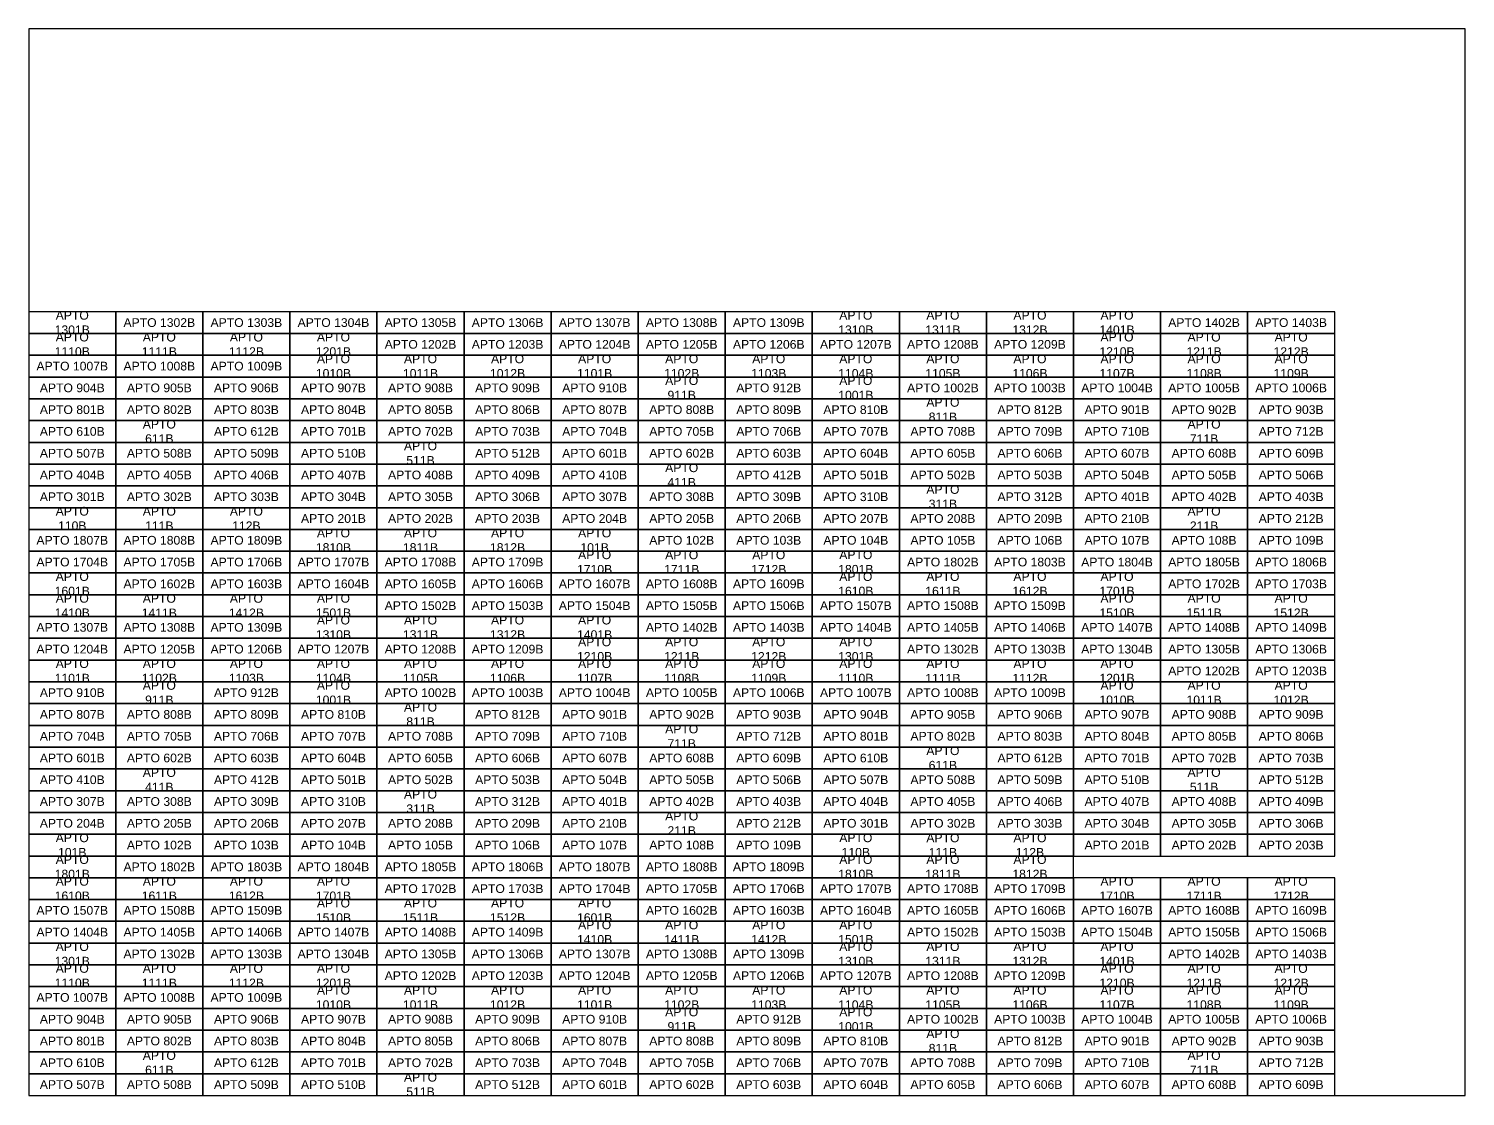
# Model space of a CAD drawing. Header units: metres. Extents: x 0 to 2670, y 0 to 490.
# Drawn here: x 1340 to 2000, y 0 to 490 of the extents above; entities that cross this region are included whole.
import ezdxf

# ---------------------------------------------------------------- set-up
doc = ezdxf.new("R2010")
doc.units = ezdxf.units.M
doc.layers.get('0').update_dxf_attribs({"linetype": 'CONTINUOUS'})
doc.styles.add('Arial', font='Arial')

msp = doc.modelspace()

# ---------------------------------------------------------------- linework, layer by layer
at = {"color": 1}
msp.add_lwpolyline([(1340, 0), (2000, 0), (2000, 490), (1340, 490)], close=True, dxfattribs=at)
at = {"color": 5}
for points in [[(1340, 350), (1380, 350), (1380, 360), (1340, 360)], [(1380, 350), (1420, 350), (1420, 360), (1380, 360)], [(1420, 350), (1460, 350), (1460, 360), (1420, 360)], [(1460, 350), (1500, 350), (1500, 360), (1460, 360)], [(1500, 350), (1540, 350), (1540, 360), (1500, 360)], [(1540, 350), (1580, 350), (1580, 360), (1540, 360)], [(1580, 350), (1620, 350), (1620, 360), (1580, 360)], [(1620, 350), (1660, 350), (1660, 360), (1620, 360)], [(1660, 350), (1700, 350), (1700, 360), (1660, 360)], [(1700, 350), (1740, 350), (1740, 360), (1700, 360)], [(1740, 350), (1780, 350), (1780, 360), (1740, 360)], [(1780, 350), (1820, 350), (1820, 360), (1780, 360)], [(1820, 350), (1860, 350), (1860, 360), (1820, 360)], [(1860, 350), (1900, 350), (1900, 360), (1860, 360)], [(1900, 350), (1940, 350), (1940, 360), (1900, 360)], [(1340, 340), (1380, 340), (1380, 350), (1340, 350)], [(1380, 340), (1420, 340), (1420, 350), (1380, 350)], [(1420, 340), (1460, 340), (1460, 350), (1420, 350)], [(1460, 340), (1500, 340), (1500, 350), (1460, 350)], [(1500, 340), (1540, 340), (1540, 350), (1500, 350)], [(1540, 340), (1580, 340), (1580, 350), (1540, 350)], [(1580, 340), (1620, 340), (1620, 350), (1580, 350)], [(1620, 340), (1660, 340), (1660, 350), (1620, 350)], [(1660, 340), (1700, 340), (1700, 350), (1660, 350)], [(1700, 340), (1740, 340), (1740, 350), (1700, 350)], [(1740, 340), (1780, 340), (1780, 350), (1740, 350)], [(1780, 340), (1820, 340), (1820, 350), (1780, 350)], [(1820, 340), (1860, 340), (1860, 350), (1820, 350)], [(1860, 340), (1900, 340), (1900, 350), (1860, 350)], [(1900, 340), (1940, 340), (1940, 350), (1900, 350)], [(1340, 330), (1380, 330), (1380, 340), (1340, 340)], [(1380, 330), (1420, 330), (1420, 340), (1380, 340)], [(1420, 330), (1460, 330), (1460, 340), (1420, 340)], [(1460, 330), (1500, 330), (1500, 340), (1460, 340)], [(1500, 330), (1540, 330), (1540, 340), (1500, 340)], [(1540, 330), (1580, 330), (1580, 340), (1540, 340)], [(1580, 330), (1620, 330), (1620, 340), (1580, 340)], [(1620, 330), (1660, 330), (1660, 340), (1620, 340)], [(1660, 330), (1700, 330), (1700, 340), (1660, 340)], [(1700, 330), (1740, 330), (1740, 340), (1700, 340)], [(1740, 330), (1780, 330), (1780, 340), (1740, 340)], [(1780, 330), (1820, 330), (1820, 340), (1780, 340)], [(1820, 330), (1860, 330), (1860, 340), (1820, 340)], [(1860, 330), (1900, 330), (1900, 340), (1860, 340)], [(1900, 330), (1940, 330), (1940, 340), (1900, 340)], [(1340, 320), (1380, 320), (1380, 330), (1340, 330)], [(1380, 320), (1420, 320), (1420, 330), (1380, 330)], [(1420, 320), (1460, 320), (1460, 330), (1420, 330)], [(1460, 320), (1500, 320), (1500, 330), (1460, 330)], [(1500, 320), (1540, 320), (1540, 330), (1500, 330)], [(1540, 320), (1580, 320), (1580, 330), (1540, 330)], [(1580, 320), (1620, 320), (1620, 330), (1580, 330)], [(1620, 320), (1660, 320), (1660, 330), (1620, 330)], [(1660, 320), (1700, 320), (1700, 330), (1660, 330)], [(1700, 320), (1740, 320), (1740, 330), (1700, 330)], [(1740, 320), (1780, 320), (1780, 330), (1740, 330)], [(1780, 320), (1820, 320), (1820, 330), (1780, 330)], [(1820, 320), (1860, 320), (1860, 330), (1820, 330)], [(1860, 320), (1900, 320), (1900, 330), (1860, 330)], [(1900, 320), (1940, 320), (1940, 330), (1900, 330)], [(1340, 310), (1380, 310), (1380, 320), (1340, 320)], [(1380, 310), (1420, 310), (1420, 320), (1380, 320)], [(1420, 310), (1460, 310), (1460, 320), (1420, 320)], [(1460, 310), (1500, 310), (1500, 320), (1460, 320)], [(1500, 310), (1540, 310), (1540, 320), (1500, 320)], [(1540, 310), (1580, 310), (1580, 320), (1540, 320)], [(1580, 310), (1620, 310), (1620, 320), (1580, 320)], [(1620, 310), (1660, 310), (1660, 320), (1620, 320)], [(1660, 310), (1700, 310), (1700, 320), (1660, 320)], [(1700, 310), (1740, 310), (1740, 320), (1700, 320)], [(1740, 310), (1780, 310), (1780, 320), (1740, 320)], [(1780, 310), (1820, 310), (1820, 320), (1780, 320)], [(1820, 310), (1860, 310), (1860, 320), (1820, 320)], [(1860, 310), (1900, 310), (1900, 320), (1860, 320)], [(1900, 310), (1940, 310), (1940, 320), (1900, 320)], [(1340, 300), (1380, 300), (1380, 310), (1340, 310)], [(1380, 300), (1420, 300), (1420, 310), (1380, 310)], [(1420, 300), (1460, 300), (1460, 310), (1420, 310)], [(1460, 300), (1500, 300), (1500, 310), (1460, 310)], [(1500, 300), (1540, 300), (1540, 310), (1500, 310)], [(1540, 300), (1580, 300), (1580, 310), (1540, 310)], [(1580, 300), (1620, 300), (1620, 310), (1580, 310)], [(1620, 300), (1660, 300), (1660, 310), (1620, 310)], [(1660, 300), (1700, 300), (1700, 310), (1660, 310)], [(1700, 300), (1740, 300), (1740, 310), (1700, 310)], [(1740, 300), (1780, 300), (1780, 310), (1740, 310)], [(1780, 300), (1820, 300), (1820, 310), (1780, 310)], [(1820, 300), (1860, 300), (1860, 310), (1820, 310)], [(1860, 300), (1900, 300), (1900, 310), (1860, 310)], [(1900, 300), (1940, 300), (1940, 310), (1900, 310)], [(1340, 290), (1380, 290), (1380, 300), (1340, 300)], [(1380, 290), (1420, 290), (1420, 300), (1380, 300)], [(1420, 290), (1460, 290), (1460, 300), (1420, 300)], [(1460, 290), (1500, 290), (1500, 300), (1460, 300)], [(1500, 290), (1540, 290), (1540, 300), (1500, 300)], [(1540, 290), (1580, 290), (1580, 300), (1540, 300)], [(1580, 290), (1620, 290), (1620, 300), (1580, 300)], [(1620, 290), (1660, 290), (1660, 300), (1620, 300)], [(1660, 290), (1700, 290), (1700, 300), (1660, 300)], [(1700, 290), (1740, 290), (1740, 300), (1700, 300)], [(1740, 290), (1780, 290), (1780, 300), (1740, 300)], [(1780, 290), (1820, 290), (1820, 300), (1780, 300)], [(1820, 290), (1860, 290), (1860, 300), (1820, 300)], [(1860, 290), (1900, 290), (1900, 300), (1860, 300)], [(1900, 290), (1940, 290), (1940, 300), (1900, 300)], [(1340, 280), (1380, 280), (1380, 290), (1340, 290)], [(1380, 280), (1420, 280), (1420, 290), (1380, 290)], [(1420, 280), (1460, 280), (1460, 290), (1420, 290)], [(1460, 280), (1500, 280), (1500, 290), (1460, 290)], [(1500, 280), (1540, 280), (1540, 290), (1500, 290)], [(1540, 280), (1580, 280), (1580, 290), (1540, 290)], [(1580, 280), (1620, 280), (1620, 290), (1580, 290)], [(1620, 280), (1660, 280), (1660, 290), (1620, 290)], [(1660, 280), (1700, 280), (1700, 290), (1660, 290)], [(1700, 280), (1740, 280), (1740, 290), (1700, 290)], [(1740, 280), (1780, 280), (1780, 290), (1740, 290)], [(1780, 280), (1820, 280), (1820, 290), (1780, 290)], [(1820, 280), (1860, 280), (1860, 290), (1820, 290)], [(1860, 280), (1900, 280), (1900, 290), (1860, 290)], [(1900, 280), (1940, 280), (1940, 290), (1900, 290)], [(1340, 270), (1380, 270), (1380, 280), (1340, 280)], [(1380, 270), (1420, 270), (1420, 280), (1380, 280)], [(1420, 270), (1460, 270), (1460, 280), (1420, 280)], [(1460, 270), (1500, 270), (1500, 280), (1460, 280)], [(1500, 270), (1540, 270), (1540, 280), (1500, 280)], [(1540, 270), (1580, 270), (1580, 280), (1540, 280)], [(1580, 270), (1620, 270), (1620, 280), (1580, 280)], [(1620, 270), (1660, 270), (1660, 280), (1620, 280)], [(1660, 270), (1700, 270), (1700, 280), (1660, 280)], [(1700, 270), (1740, 270), (1740, 280), (1700, 280)], [(1740, 270), (1780, 270), (1780, 280), (1740, 280)], [(1780, 270), (1820, 270), (1820, 280), (1780, 280)], [(1820, 270), (1860, 270), (1860, 280), (1820, 280)], [(1860, 270), (1900, 270), (1900, 280), (1860, 280)], [(1900, 270), (1940, 270), (1940, 280), (1900, 280)], [(1340, 260), (1380, 260), (1380, 270), (1340, 270)], [(1380, 260), (1420, 260), (1420, 270), (1380, 270)], [(1420, 260), (1460, 260), (1460, 270), (1420, 270)], [(1460, 260), (1500, 260), (1500, 270), (1460, 270)], [(1500, 260), (1540, 260), (1540, 270), (1500, 270)], [(1540, 260), (1580, 260), (1580, 270), (1540, 270)], [(1580, 260), (1620, 260), (1620, 270), (1580, 270)], [(1620, 260), (1660, 260), (1660, 270), (1620, 270)], [(1660, 260), (1700, 260), (1700, 270), (1660, 270)], [(1700, 260), (1740, 260), (1740, 270), (1700, 270)], [(1740, 260), (1780, 260), (1780, 270), (1740, 270)], [(1780, 260), (1820, 260), (1820, 270), (1780, 270)], [(1820, 260), (1860, 260), (1860, 270), (1820, 270)], [(1860, 260), (1900, 260), (1900, 270), (1860, 270)], [(1900, 260), (1940, 260), (1940, 270), (1900, 270)], [(1340, 250), (1380, 250), (1380, 260), (1340, 260)], [(1380, 250), (1420, 250), (1420, 260), (1380, 260)], [(1420, 250), (1460, 250), (1460, 260), (1420, 260)], [(1460, 250), (1500, 250), (1500, 260), (1460, 260)], [(1500, 250), (1540, 250), (1540, 260), (1500, 260)], [(1540, 250), (1580, 250), (1580, 260), (1540, 260)], [(1580, 250), (1620, 250), (1620, 260), (1580, 260)], [(1620, 250), (1660, 250), (1660, 260), (1620, 260)], [(1660, 250), (1700, 250), (1700, 260), (1660, 260)], [(1700, 250), (1740, 250), (1740, 260), (1700, 260)], [(1740, 250), (1780, 250), (1780, 260), (1740, 260)], [(1780, 250), (1820, 250), (1820, 260), (1780, 260)], [(1820, 250), (1860, 250), (1860, 260), (1820, 260)], [(1860, 250), (1900, 250), (1900, 260), (1860, 260)], [(1900, 250), (1940, 250), (1940, 260), (1900, 260)], [(1340, 240), (1380, 240), (1380, 250), (1340, 250)], [(1380, 240), (1420, 240), (1420, 250), (1380, 250)], [(1420, 240), (1460, 240), (1460, 250), (1420, 250)], [(1460, 240), (1500, 240), (1500, 250), (1460, 250)], [(1500, 240), (1540, 240), (1540, 250), (1500, 250)], [(1540, 240), (1580, 240), (1580, 250), (1540, 250)], [(1580, 240), (1620, 240), (1620, 250), (1580, 250)], [(1620, 240), (1660, 240), (1660, 250), (1620, 250)], [(1660, 240), (1700, 240), (1700, 250), (1660, 250)], [(1700, 240), (1740, 240), (1740, 250), (1700, 250)], [(1740, 240), (1780, 240), (1780, 250), (1740, 250)], [(1780, 240), (1820, 240), (1820, 250), (1780, 250)], [(1820, 240), (1860, 240), (1860, 250), (1820, 250)], [(1860, 240), (1900, 240), (1900, 250), (1860, 250)], [(1900, 240), (1940, 240), (1940, 250), (1900, 250)], [(1340, 230), (1380, 230), (1380, 240), (1340, 240)], [(1380, 230), (1420, 230), (1420, 240), (1380, 240)], [(1420, 230), (1460, 230), (1460, 240), (1420, 240)], [(1460, 230), (1500, 230), (1500, 240), (1460, 240)], [(1500, 230), (1540, 230), (1540, 240), (1500, 240)], [(1540, 230), (1580, 230), (1580, 240), (1540, 240)], [(1580, 230), (1620, 230), (1620, 240), (1580, 240)], [(1620, 230), (1660, 230), (1660, 240), (1620, 240)], [(1660, 230), (1700, 230), (1700, 240), (1660, 240)], [(1700, 230), (1740, 230), (1740, 240), (1700, 240)], [(1740, 230), (1780, 230), (1780, 240), (1740, 240)], [(1780, 230), (1820, 230), (1820, 240), (1780, 240)], [(1820, 230), (1860, 230), (1860, 240), (1820, 240)], [(1860, 230), (1900, 230), (1900, 240), (1860, 240)], [(1900, 230), (1940, 230), (1940, 240), (1900, 240)], [(1340, 220), (1380, 220), (1380, 230), (1340, 230)], [(1380, 220), (1420, 220), (1420, 230), (1380, 230)], [(1420, 220), (1460, 220), (1460, 230), (1420, 230)], [(1460, 220), (1500, 220), (1500, 230), (1460, 230)], [(1500, 220), (1540, 220), (1540, 230), (1500, 230)], [(1540, 220), (1580, 220), (1580, 230), (1540, 230)], [(1580, 220), (1620, 220), (1620, 230), (1580, 230)], [(1620, 220), (1660, 220), (1660, 230), (1620, 230)], [(1660, 220), (1700, 220), (1700, 230), (1660, 230)], [(1700, 220), (1740, 220), (1740, 230), (1700, 230)], [(1740, 220), (1780, 220), (1780, 230), (1740, 230)], [(1780, 220), (1820, 220), (1820, 230), (1780, 230)], [(1820, 220), (1860, 220), (1860, 230), (1820, 230)], [(1860, 220), (1900, 220), (1900, 230), (1860, 230)], [(1900, 220), (1940, 220), (1940, 230), (1900, 230)], [(1340, 210), (1380, 210), (1380, 220), (1340, 220)], [(1380, 210), (1420, 210), (1420, 220), (1380, 220)], [(1420, 210), (1460, 210), (1460, 220), (1420, 220)], [(1460, 210), (1500, 210), (1500, 220), (1460, 220)], [(1500, 210), (1540, 210), (1540, 220), (1500, 220)], [(1540, 210), (1580, 210), (1580, 220), (1540, 220)], [(1580, 210), (1620, 210), (1620, 220), (1580, 220)], [(1620, 210), (1660, 210), (1660, 220), (1620, 220)], [(1660, 210), (1700, 210), (1700, 220), (1660, 220)], [(1700, 210), (1740, 210), (1740, 220), (1700, 220)], [(1740, 210), (1780, 210), (1780, 220), (1740, 220)], [(1780, 210), (1820, 210), (1820, 220), (1780, 220)], [(1820, 210), (1860, 210), (1860, 220), (1820, 220)], [(1860, 210), (1900, 210), (1900, 220), (1860, 220)], [(1900, 210), (1940, 210), (1940, 220), (1900, 220)], [(1340, 200), (1380, 200), (1380, 210), (1340, 210)], [(1380, 200), (1420, 200), (1420, 210), (1380, 210)], [(1420, 200), (1460, 200), (1460, 210), (1420, 210)], [(1460, 200), (1500, 200), (1500, 210), (1460, 210)], [(1500, 200), (1540, 200), (1540, 210), (1500, 210)], [(1540, 200), (1580, 200), (1580, 210), (1540, 210)], [(1580, 200), (1620, 200), (1620, 210), (1580, 210)], [(1620, 200), (1660, 200), (1660, 210), (1620, 210)], [(1660, 200), (1700, 200), (1700, 210), (1660, 210)], [(1700, 200), (1740, 200), (1740, 210), (1700, 210)], [(1740, 200), (1780, 200), (1780, 210), (1740, 210)], [(1780, 200), (1820, 200), (1820, 210), (1780, 210)], [(1820, 200), (1860, 200), (1860, 210), (1820, 210)], [(1860, 200), (1900, 200), (1900, 210), (1860, 210)], [(1900, 200), (1940, 200), (1940, 210), (1900, 210)], [(1340, 190), (1380, 190), (1380, 200), (1340, 200)], [(1380, 190), (1420, 190), (1420, 200), (1380, 200)], [(1420, 190), (1460, 190), (1460, 200), (1420, 200)], [(1460, 190), (1500, 190), (1500, 200), (1460, 200)], [(1500, 190), (1540, 190), (1540, 200), (1500, 200)], [(1540, 190), (1580, 190), (1580, 200), (1540, 200)], [(1580, 190), (1620, 190), (1620, 200), (1580, 200)], [(1620, 190), (1660, 190), (1660, 200), (1620, 200)], [(1660, 190), (1700, 190), (1700, 200), (1660, 200)], [(1700, 190), (1740, 190), (1740, 200), (1700, 200)], [(1740, 190), (1780, 190), (1780, 200), (1740, 200)], [(1780, 190), (1820, 190), (1820, 200), (1780, 200)], [(1820, 190), (1860, 190), (1860, 200), (1820, 200)], [(1860, 190), (1900, 190), (1900, 200), (1860, 200)], [(1900, 190), (1940, 190), (1940, 200), (1900, 200)], [(1340, 180), (1380, 180), (1380, 190), (1340, 190)], [(1380, 180), (1420, 180), (1420, 190), (1380, 190)], [(1420, 180), (1460, 180), (1460, 190), (1420, 190)], [(1460, 180), (1500, 180), (1500, 190), (1460, 190)], [(1500, 180), (1540, 180), (1540, 190), (1500, 190)], [(1540, 180), (1580, 180), (1580, 190), (1540, 190)], [(1580, 180), (1620, 180), (1620, 190), (1580, 190)], [(1620, 180), (1660, 180), (1660, 190), (1620, 190)], [(1660, 180), (1700, 180), (1700, 190), (1660, 190)], [(1700, 180), (1740, 180), (1740, 190), (1700, 190)], [(1740, 180), (1780, 180), (1780, 190), (1740, 190)], [(1780, 180), (1820, 180), (1820, 190), (1780, 190)], [(1820, 180), (1860, 180), (1860, 190), (1820, 190)], [(1860, 180), (1900, 180), (1900, 190), (1860, 190)], [(1900, 180), (1940, 180), (1940, 190), (1900, 190)], [(1340, 170), (1380, 170), (1380, 180), (1340, 180)], [(1380, 170), (1420, 170), (1420, 180), (1380, 180)], [(1420, 170), (1460, 170), (1460, 180), (1420, 180)], [(1460, 170), (1500, 170), (1500, 180), (1460, 180)], [(1500, 170), (1540, 170), (1540, 180), (1500, 180)], [(1540, 170), (1580, 170), (1580, 180), (1540, 180)], [(1580, 170), (1620, 170), (1620, 180), (1580, 180)], [(1620, 170), (1660, 170), (1660, 180), (1620, 180)], [(1660, 170), (1700, 170), (1700, 180), (1660, 180)], [(1700, 170), (1740, 170), (1740, 180), (1700, 180)], [(1740, 170), (1780, 170), (1780, 180), (1740, 180)], [(1780, 170), (1820, 170), (1820, 180), (1780, 180)], [(1820, 170), (1860, 170), (1860, 180), (1820, 180)], [(1860, 170), (1900, 170), (1900, 180), (1860, 180)], [(1900, 170), (1940, 170), (1940, 180), (1900, 180)], [(1340, 160), (1380, 160), (1380, 170), (1340, 170)], [(1380, 160), (1420, 160), (1420, 170), (1380, 170)], [(1420, 160), (1460, 160), (1460, 170), (1420, 170)], [(1460, 160), (1500, 160), (1500, 170), (1460, 170)], [(1500, 160), (1540, 160), (1540, 170), (1500, 170)], [(1540, 160), (1580, 160), (1580, 170), (1540, 170)], [(1580, 160), (1620, 160), (1620, 170), (1580, 170)], [(1620, 160), (1660, 160), (1660, 170), (1620, 170)], [(1660, 160), (1700, 160), (1700, 170), (1660, 170)], [(1700, 160), (1740, 160), (1740, 170), (1700, 170)], [(1740, 160), (1780, 160), (1780, 170), (1740, 170)], [(1780, 160), (1820, 160), (1820, 170), (1780, 170)], [(1820, 160), (1860, 160), (1860, 170), (1820, 170)], [(1860, 160), (1900, 160), (1900, 170), (1860, 170)], [(1900, 160), (1940, 160), (1940, 170), (1900, 170)], [(1340, 150), (1380, 150), (1380, 160), (1340, 160)], [(1380, 150), (1420, 150), (1420, 160), (1380, 160)], [(1420, 150), (1460, 150), (1460, 160), (1420, 160)], [(1460, 150), (1500, 150), (1500, 160), (1460, 160)], [(1500, 150), (1540, 150), (1540, 160), (1500, 160)], [(1540, 150), (1580, 150), (1580, 160), (1540, 160)], [(1580, 150), (1620, 150), (1620, 160), (1580, 160)], [(1620, 150), (1660, 150), (1660, 160), (1620, 160)], [(1660, 150), (1700, 150), (1700, 160), (1660, 160)], [(1700, 150), (1740, 150), (1740, 160), (1700, 160)], [(1740, 150), (1780, 150), (1780, 160), (1740, 160)], [(1780, 150), (1820, 150), (1820, 160), (1780, 160)], [(1820, 150), (1860, 150), (1860, 160), (1820, 160)], [(1860, 150), (1900, 150), (1900, 160), (1860, 160)], [(1900, 150), (1940, 150), (1940, 160), (1900, 160)], [(1340, 140), (1380, 140), (1380, 150), (1340, 150)], [(1380, 140), (1420, 140), (1420, 150), (1380, 150)], [(1420, 140), (1460, 140), (1460, 150), (1420, 150)], [(1460, 140), (1500, 140), (1500, 150), (1460, 150)], [(1500, 140), (1540, 140), (1540, 150), (1500, 150)], [(1540, 140), (1580, 140), (1580, 150), (1540, 150)], [(1580, 140), (1620, 140), (1620, 150), (1580, 150)], [(1620, 140), (1660, 140), (1660, 150), (1620, 150)], [(1660, 140), (1700, 140), (1700, 150), (1660, 150)], [(1700, 140), (1740, 140), (1740, 150), (1700, 150)], [(1740, 140), (1780, 140), (1780, 150), (1740, 150)], [(1780, 140), (1820, 140), (1820, 150), (1780, 150)], [(1820, 140), (1860, 140), (1860, 150), (1820, 150)], [(1860, 140), (1900, 140), (1900, 150), (1860, 150)], [(1900, 140), (1940, 140), (1940, 150), (1900, 150)], [(1340, 130), (1380, 130), (1380, 140), (1340, 140)], [(1380, 130), (1420, 130), (1420, 140), (1380, 140)], [(1420, 130), (1460, 130), (1460, 140), (1420, 140)], [(1460, 130), (1500, 130), (1500, 140), (1460, 140)], [(1500, 130), (1540, 130), (1540, 140), (1500, 140)], [(1540, 130), (1580, 130), (1580, 140), (1540, 140)], [(1580, 130), (1620, 130), (1620, 140), (1580, 140)], [(1620, 130), (1660, 130), (1660, 140), (1620, 140)], [(1660, 130), (1700, 130), (1700, 140), (1660, 140)], [(1700, 130), (1740, 130), (1740, 140), (1700, 140)], [(1740, 130), (1780, 130), (1780, 140), (1740, 140)], [(1780, 130), (1820, 130), (1820, 140), (1780, 140)], [(1820, 130), (1860, 130), (1860, 140), (1820, 140)], [(1860, 130), (1900, 130), (1900, 140), (1860, 140)], [(1900, 130), (1940, 130), (1940, 140), (1900, 140)], [(1340, 120), (1380, 120), (1380, 130), (1340, 130)], [(1380, 120), (1420, 120), (1420, 130), (1380, 130)], [(1420, 120), (1460, 120), (1460, 130), (1420, 130)], [(1460, 120), (1500, 120), (1500, 130), (1460, 130)], [(1500, 120), (1540, 120), (1540, 130), (1500, 130)], [(1540, 120), (1580, 120), (1580, 130), (1540, 130)], [(1580, 120), (1620, 120), (1620, 130), (1580, 130)], [(1620, 120), (1660, 120), (1660, 130), (1620, 130)], [(1660, 120), (1700, 120), (1700, 130), (1660, 130)], [(1700, 120), (1740, 120), (1740, 130), (1700, 130)], [(1740, 120), (1780, 120), (1780, 130), (1740, 130)], [(1780, 120), (1820, 120), (1820, 130), (1780, 130)], [(1820, 120), (1860, 120), (1860, 130), (1820, 130)], [(1860, 120), (1900, 120), (1900, 130), (1860, 130)], [(1900, 120), (1940, 120), (1940, 130), (1900, 130)], [(1340, 110), (1380, 110), (1380, 120), (1340, 120)], [(1380, 110), (1420, 110), (1420, 120), (1380, 120)], [(1420, 110), (1460, 110), (1460, 120), (1420, 120)], [(1460, 110), (1500, 110), (1500, 120), (1460, 120)], [(1500, 110), (1540, 110), (1540, 120), (1500, 120)], [(1540, 110), (1580, 110), (1580, 120), (1540, 120)], [(1580, 110), (1620, 110), (1620, 120), (1580, 120)], [(1620, 110), (1660, 110), (1660, 120), (1620, 120)], [(1660, 110), (1700, 110), (1700, 120), (1660, 120)], [(1700, 110), (1740, 110), (1740, 120), (1700, 120)], [(1740, 110), (1780, 110), (1780, 120), (1740, 120)], [(1780, 110), (1820, 110), (1820, 120), (1780, 120)], [(1820, 110), (1860, 110), (1860, 120), (1820, 120)], [(1860, 110), (1900, 110), (1900, 120), (1860, 120)], [(1900, 110), (1940, 110), (1940, 120), (1900, 120)], [(1340, 100), (1380, 100), (1380, 110), (1340, 110)], [(1380, 100), (1420, 100), (1420, 110), (1380, 110)], [(1420, 100), (1460, 100), (1460, 110), (1420, 110)], [(1460, 100), (1500, 100), (1500, 110), (1460, 110)], [(1500, 100), (1540, 100), (1540, 110), (1500, 110)], [(1540, 100), (1580, 100), (1580, 110), (1540, 110)], [(1580, 100), (1620, 100), (1620, 110), (1580, 110)], [(1620, 100), (1660, 100), (1660, 110), (1620, 110)], [(1660, 100), (1700, 100), (1700, 110), (1660, 110)], [(1700, 100), (1740, 100), (1740, 110), (1700, 110)], [(1740, 100), (1780, 100), (1780, 110), (1740, 110)], [(1780, 100), (1820, 100), (1820, 110), (1780, 110)], [(1340, 90), (1380, 90), (1380, 100), (1340, 100)], [(1380, 90), (1420, 90), (1420, 100), (1380, 100)], [(1420, 90), (1460, 90), (1460, 100), (1420, 100)], [(1460, 90), (1500, 90), (1500, 100), (1460, 100)], [(1500, 90), (1540, 90), (1540, 100), (1500, 100)], [(1540, 90), (1580, 90), (1580, 100), (1540, 100)], [(1580, 90), (1620, 90), (1620, 100), (1580, 100)], [(1620, 90), (1660, 90), (1660, 100), (1620, 100)], [(1660, 90), (1700, 90), (1700, 100), (1660, 100)], [(1700, 90), (1740, 90), (1740, 100), (1700, 100)], [(1740, 90), (1780, 90), (1780, 100), (1740, 100)], [(1780, 90), (1820, 90), (1820, 100), (1780, 100)], [(1820, 90), (1860, 90), (1860, 100), (1820, 100)], [(1860, 90), (1900, 90), (1900, 100), (1860, 100)], [(1900, 90), (1940, 90), (1940, 100), (1900, 100)], [(1340, 80), (1380, 80), (1380, 90), (1340, 90)], [(1380, 80), (1420, 80), (1420, 90), (1380, 90)], [(1420, 80), (1460, 80), (1460, 90), (1420, 90)], [(1460, 80), (1500, 80), (1500, 90), (1460, 90)], [(1500, 80), (1540, 80), (1540, 90), (1500, 90)], [(1540, 80), (1580, 80), (1580, 90), (1540, 90)], [(1580, 80), (1620, 80), (1620, 90), (1580, 90)], [(1620, 80), (1660, 80), (1660, 90), (1620, 90)], [(1660, 80), (1700, 80), (1700, 90), (1660, 90)], [(1700, 80), (1740, 80), (1740, 90), (1700, 90)], [(1740, 80), (1780, 80), (1780, 90), (1740, 90)], [(1780, 80), (1820, 80), (1820, 90), (1780, 90)], [(1820, 80), (1860, 80), (1860, 90), (1820, 90)], [(1860, 80), (1900, 80), (1900, 90), (1860, 90)], [(1900, 80), (1940, 80), (1940, 90), (1900, 90)], [(1340, 70), (1380, 70), (1380, 80), (1340, 80)], [(1380, 70), (1420, 70), (1420, 80), (1380, 80)], [(1420, 70), (1460, 70), (1460, 80), (1420, 80)], [(1460, 70), (1500, 70), (1500, 80), (1460, 80)], [(1500, 70), (1540, 70), (1540, 80), (1500, 80)], [(1540, 70), (1580, 70), (1580, 80), (1540, 80)], [(1580, 70), (1620, 70), (1620, 80), (1580, 80)], [(1620, 70), (1660, 70), (1660, 80), (1620, 80)], [(1660, 70), (1700, 70), (1700, 80), (1660, 80)], [(1700, 70), (1740, 70), (1740, 80), (1700, 80)], [(1740, 70), (1780, 70), (1780, 80), (1740, 80)], [(1780, 70), (1820, 70), (1820, 80), (1780, 80)], [(1820, 70), (1860, 70), (1860, 80), (1820, 80)], [(1860, 70), (1900, 70), (1900, 80), (1860, 80)], [(1900, 70), (1940, 70), (1940, 80), (1900, 80)], [(1340, 60), (1380, 60), (1380, 70), (1340, 70)], [(1380, 60), (1420, 60), (1420, 70), (1380, 70)], [(1420, 60), (1460, 60), (1460, 70), (1420, 70)], [(1460, 60), (1500, 60), (1500, 70), (1460, 70)], [(1500, 60), (1540, 60), (1540, 70), (1500, 70)], [(1540, 60), (1580, 60), (1580, 70), (1540, 70)], [(1580, 60), (1620, 60), (1620, 70), (1580, 70)], [(1620, 60), (1660, 60), (1660, 70), (1620, 70)], [(1660, 60), (1700, 60), (1700, 70), (1660, 70)], [(1700, 60), (1740, 60), (1740, 70), (1700, 70)], [(1740, 60), (1780, 60), (1780, 70), (1740, 70)], [(1780, 60), (1820, 60), (1820, 70), (1780, 70)], [(1820, 60), (1860, 60), (1860, 70), (1820, 70)], [(1860, 60), (1900, 60), (1900, 70), (1860, 70)], [(1900, 60), (1940, 60), (1940, 70), (1900, 70)], [(1340, 50), (1380, 50), (1380, 60), (1340, 60)], [(1380, 50), (1420, 50), (1420, 60), (1380, 60)], [(1420, 50), (1460, 50), (1460, 60), (1420, 60)], [(1460, 50), (1500, 50), (1500, 60), (1460, 60)], [(1500, 50), (1540, 50), (1540, 60), (1500, 60)], [(1540, 50), (1580, 50), (1580, 60), (1540, 60)], [(1580, 50), (1620, 50), (1620, 60), (1580, 60)], [(1620, 50), (1660, 50), (1660, 60), (1620, 60)], [(1660, 50), (1700, 50), (1700, 60), (1660, 60)], [(1700, 50), (1740, 50), (1740, 60), (1700, 60)], [(1740, 50), (1780, 50), (1780, 60), (1740, 60)], [(1780, 50), (1820, 50), (1820, 60), (1780, 60)], [(1820, 50), (1860, 50), (1860, 60), (1820, 60)], [(1860, 50), (1900, 50), (1900, 60), (1860, 60)], [(1900, 50), (1940, 50), (1940, 60), (1900, 60)], [(1340, 40), (1380, 40), (1380, 50), (1340, 50)], [(1380, 40), (1420, 40), (1420, 50), (1380, 50)], [(1420, 40), (1460, 40), (1460, 50), (1420, 50)], [(1460, 40), (1500, 40), (1500, 50), (1460, 50)], [(1500, 40), (1540, 40), (1540, 50), (1500, 50)], [(1540, 40), (1580, 40), (1580, 50), (1540, 50)], [(1580, 40), (1620, 40), (1620, 50), (1580, 50)], [(1620, 40), (1660, 40), (1660, 50), (1620, 50)], [(1660, 40), (1700, 40), (1700, 50), (1660, 50)], [(1700, 40), (1740, 40), (1740, 50), (1700, 50)], [(1740, 40), (1780, 40), (1780, 50), (1740, 50)], [(1780, 40), (1820, 40), (1820, 50), (1780, 50)], [(1820, 40), (1860, 40), (1860, 50), (1820, 50)], [(1860, 40), (1900, 40), (1900, 50), (1860, 50)], [(1900, 40), (1940, 40), (1940, 50), (1900, 50)], [(1340, 30), (1380, 30), (1380, 40), (1340, 40)], [(1380, 30), (1420, 30), (1420, 40), (1380, 40)], [(1420, 30), (1460, 30), (1460, 40), (1420, 40)], [(1460, 30), (1500, 30), (1500, 40), (1460, 40)], [(1500, 30), (1540, 30), (1540, 40), (1500, 40)], [(1540, 30), (1580, 30), (1580, 40), (1540, 40)], [(1580, 30), (1620, 30), (1620, 40), (1580, 40)], [(1620, 30), (1660, 30), (1660, 40), (1620, 40)], [(1660, 30), (1700, 30), (1700, 40), (1660, 40)], [(1700, 30), (1740, 30), (1740, 40), (1700, 40)], [(1740, 30), (1780, 30), (1780, 40), (1740, 40)], [(1780, 30), (1820, 30), (1820, 40), (1780, 40)], [(1820, 30), (1860, 30), (1860, 40), (1820, 40)], [(1860, 30), (1900, 30), (1900, 40), (1860, 40)], [(1900, 30), (1940, 30), (1940, 40), (1900, 40)], [(1340, 20), (1380, 20), (1380, 30), (1340, 30)], [(1380, 20), (1420, 20), (1420, 30), (1380, 30)], [(1420, 20), (1460, 20), (1460, 30), (1420, 30)], [(1460, 20), (1500, 20), (1500, 30), (1460, 30)], [(1500, 20), (1540, 20), (1540, 30), (1500, 30)], [(1540, 20), (1580, 20), (1580, 30), (1540, 30)], [(1580, 20), (1620, 20), (1620, 30), (1580, 30)], [(1620, 20), (1660, 20), (1660, 30), (1620, 30)], [(1660, 20), (1700, 20), (1700, 30), (1660, 30)], [(1700, 20), (1740, 20), (1740, 30), (1700, 30)], [(1740, 20), (1780, 20), (1780, 30), (1740, 30)], [(1780, 20), (1820, 20), (1820, 30), (1780, 30)], [(1820, 20), (1860, 20), (1860, 30), (1820, 30)], [(1860, 20), (1900, 20), (1900, 30), (1860, 30)], [(1900, 20), (1940, 20), (1940, 30), (1900, 30)], [(1340, 10), (1380, 10), (1380, 20), (1340, 20)], [(1380, 10), (1420, 10), (1420, 20), (1380, 20)], [(1420, 10), (1460, 10), (1460, 20), (1420, 20)], [(1460, 10), (1500, 10), (1500, 20), (1460, 20)], [(1500, 10), (1540, 10), (1540, 20), (1500, 20)], [(1540, 10), (1580, 10), (1580, 20), (1540, 20)], [(1580, 10), (1620, 10), (1620, 20), (1580, 20)], [(1620, 10), (1660, 10), (1660, 20), (1620, 20)], [(1660, 10), (1700, 10), (1700, 20), (1660, 20)], [(1700, 10), (1740, 10), (1740, 20), (1700, 20)], [(1740, 10), (1780, 10), (1780, 20), (1740, 20)], [(1780, 10), (1820, 10), (1820, 20), (1780, 20)], [(1820, 10), (1860, 10), (1860, 20), (1820, 20)], [(1860, 10), (1900, 10), (1900, 20), (1860, 20)], [(1900, 10), (1940, 10), (1940, 20), (1900, 20)], [(1340, 0), (1380, 0), (1380, 10), (1340, 10)], [(1380, 0), (1420, 0), (1420, 10), (1380, 10)], [(1420, 0), (1460, 0), (1460, 10), (1420, 10)], [(1460, 0), (1500, 0), (1500, 10), (1460, 10)], [(1500, 0), (1540, 0), (1540, 10), (1500, 10)], [(1540, 0), (1580, 0), (1580, 10), (1540, 10)], [(1580, 0), (1620, 0), (1620, 10), (1580, 10)], [(1620, 0), (1660, 0), (1660, 10), (1620, 10)], [(1660, 0), (1700, 0), (1700, 10), (1660, 10)], [(1700, 0), (1740, 0), (1740, 10), (1700, 10)], [(1740, 0), (1780, 0), (1780, 10), (1740, 10)], [(1780, 0), (1820, 0), (1820, 10), (1780, 10)], [(1820, 0), (1860, 0), (1860, 10), (1820, 10)], [(1860, 0), (1900, 0), (1900, 10), (1860, 10)], [(1900, 0), (1940, 0), (1940, 10), (1900, 10)]]:
    msp.add_lwpolyline(points, close=True, dxfattribs=at)

# ---------------------------------------------------------------- texts
at = {"color": 0, "char_height": 4, "attachment_point": 5, "style": 'Arial'}
for s, insert, width in [('APTO 1301B', (1360, 355), 30.5556), ('APTO 1302B', (1400, 355), 31.4444), ('APTO 1303B', (1440, 355), 31.4444), ('APTO 1304B', (1480, 355), 31.8889), ('APTO 1305B', (1520, 355), 31.4444), ('APTO 1306B', (1560, 355), 31.4444), ('APTO 1307B', (1600, 355), 31.4444), ('APTO 1308B', (1640, 355), 31.4444), ('APTO 1309B', (1680, 355), 31.4444), ('APTO 1310B', (1720, 355), 30.5556), ('APTO 1311B', (1760, 355), 29.6667), ('APTO 1312B', (1800, 355), 30.5556), ('APTO 1401B', (1840, 355), 31), ('APTO 1402B', (1880, 355), 31.8889), ('APTO 1403B', (1920, 355), 31.8889), ('APTO 1110B', (1360, 345), 29.6667), ('APTO 1111B', (1400, 345), 28.7778), ('APTO 1112B', (1440, 345), 29.6667), ('APTO 1201B', (1480, 345), 30.5556), ('APTO 1210B', (1840, 345), 30.5556), ('APTO 1211B', (1880, 345), 29.6667), ('APTO 1212B', (1920, 345), 30.5556), ('APTO 1202B', (1520, 345), 31.4444), ('APTO 1203B', (1560, 345), 31.4444), ('APTO 1204B', (1600, 345), 31.8889), ('APTO 1205B', (1640, 345), 31.4444), ('APTO 1206B', (1680, 345), 31.4444), ('APTO 1207B', (1720, 345), 31.4444), ('APTO 1208B', (1760, 345), 31.4444), ('APTO 1209B', (1800, 345), 31.4444), ('APTO 1007B', (1360, 335), 31.4444), ('APTO 1008B', (1400, 335), 31.4444), ('APTO 1009B', (1440, 335), 31.4444), ('APTO 1010B', (1480, 335), 30.5556), ('APTO 1011B', (1520, 335), 29.6667), ('APTO 1012B', (1560, 335), 30.5556), ('APTO 1101B', (1600, 335), 29.6667), ('APTO 1102B', (1640, 335), 30.5556), ('APTO 1103B', (1680, 335), 30.5556), ('APTO 1104B', (1720, 335), 31), ('APTO 1105B', (1760, 335), 30.5556), ('APTO 1106B', (1800, 335), 30.5556), ('APTO 1107B', (1840, 335), 30.5556), ('APTO 1108B', (1880, 335), 30.5556), ('APTO 1109B', (1920, 335), 30.5556), ('APTO 911B', (1640, 325), 27.4444), ('APTO 1001B', (1720, 325), 30.5556), ('APTO 904B', (1360, 325), 29.6667), ('APTO 905B', (1400, 325), 29.2222), ('APTO 906B', (1440, 325), 29.2222), ('APTO 907B', (1480, 325), 29.2222), ('APTO 908B', (1520, 325), 29.2222), ('APTO 909B', (1560, 325), 29.2222), ('APTO 910B', (1600, 325), 28.3333), ('APTO 912B', (1680, 325), 28.3333), ('APTO 1002B', (1760, 325), 31.4444), ('APTO 1003B', (1800, 325), 31.4444), ('APTO 1004B', (1840, 325), 31.8889), ('APTO 1005B', (1880, 325), 31.4444), ('APTO 1006B', (1920, 325), 31.4444), ('APTO 801B', (1360, 315), 28.3333), ('APTO 802B', (1400, 315), 29.2222), ('APTO 803B', (1440, 315), 29.2222), ('APTO 804B', (1480, 315), 29.6667), ('APTO 805B', (1520, 315), 29.2222), ('APTO 806B', (1560, 315), 29.2222), ('APTO 807B', (1600, 315), 29.2222), ('APTO 808B', (1640, 315), 29.2222), ('APTO 809B', (1680, 315), 29.2222), ('APTO 810B', (1720, 315), 28.3333), ('APTO 811B', (1760, 315), 27.4444), ('APTO 812B', (1800, 315), 28.3333), ('APTO 901B', (1840, 315), 28.3333), ('APTO 902B', (1880, 315), 29.2222), ('APTO 903B', (1920, 315), 29.2222), ('APTO 611B', (1400, 305), 27.4444), ('APTO 711B', (1880, 305), 27.4444), ('APTO 610B', (1360, 305), 28.3333), ('APTO 612B', (1440, 305), 28.3333), ('APTO 701B', (1480, 305), 28.3333), ('APTO 702B', (1520, 305), 29.2222), ('APTO 703B', (1560, 305), 29.2222), ('APTO 704B', (1600, 305), 29.6667), ('APTO 705B', (1640, 305), 29.2222), ('APTO 706B', (1680, 305), 29.2222), ('APTO 707B', (1720, 305), 29.2222), ('APTO 708B', (1760, 305), 29.2222), ('APTO 709B', (1800, 305), 29.2222), ('APTO 710B', (1840, 305), 28.3333), ('APTO 712B', (1920, 305), 28.3333), ('APTO 507B', (1360, 295), 29.2222), ('APTO 508B', (1400, 295), 29.2222), ('APTO 509B', (1440, 295), 29.2222), ('APTO 510B', (1480, 295), 28.3333), ('APTO 511B', (1520, 295), 27.4444), ('APTO 512B', (1560, 295), 28.3333), ('APTO 601B', (1600, 295), 28.3333), ('APTO 602B', (1640, 295), 29.2222), ('APTO 603B', (1680, 295), 29.2222), ('APTO 604B', (1720, 295), 29.6667), ('APTO 605B', (1760, 295), 29.2222), ('APTO 606B', (1800, 295), 29.2222), ('APTO 607B', (1840, 295), 29.2222), ('APTO 608B', (1880, 295), 29.2222), ('APTO 609B', (1920, 295), 29.2222), ('APTO 404B', (1360, 285), 30.1111), ('APTO 405B', (1400, 285), 29.6667), ('APTO 406B', (1440, 285), 29.6667), ('APTO 407B', (1480, 285), 29.6667), ('APTO 408B', (1520, 285), 29.6667), ('APTO 409B', (1560, 285), 29.6667), ('APTO 410B', (1600, 285), 28.7778), ('APTO 411B', (1640, 285), 27.8889), ('APTO 412B', (1680, 285), 28.7778), ('APTO 501B', (1720, 285), 28.3333), ('APTO 502B', (1760, 285), 29.2222), ('APTO 503B', (1800, 285), 29.2222), ('APTO 504B', (1840, 285), 29.6667), ('APTO 505B', (1880, 285), 29.2222), ('APTO 506B', (1920, 285), 29.2222), ('APTO 311B', (1760, 275), 27.4444), ('APTO 301B', (1360, 275), 28.3333), ('APTO 302B', (1400, 275), 29.2222), ('APTO 303B', (1440, 275), 29.2222), ('APTO 304B', (1480, 275), 29.6667), ('APTO 305B', (1520, 275), 29.2222), ('APTO 306B', (1560, 275), 29.2222), ('APTO 307B', (1600, 275), 29.2222), ('APTO 308B', (1640, 275), 29.2222), ('APTO 309B', (1680, 275), 29.2222), ('APTO 310B', (1720, 275), 28.3333), ('APTO 312B', (1800, 275), 28.3333), ('APTO 401B', (1840, 275), 28.7778), ('APTO 402B', (1880, 275), 29.6667), ('APTO 403B', (1920, 275), 29.6667), ('APTO 110B', (1360, 265), 27.4444), ('APTO 111B', (1400, 265), 26.5556), ('APTO 112B', (1440, 265), 27.4444), ('APTO 201B', (1480, 265), 28.3333), ('APTO 202B', (1520, 265), 29.2222), ('APTO 203B', (1560, 265), 29.2222), ('APTO 204B', (1600, 265), 29.6667), ('APTO 205B', (1640, 265), 29.2222), ('APTO 206B', (1680, 265), 29.2222), ('APTO 207B', (1720, 265), 29.2222), ('APTO 208B', (1760, 265), 29.2222), ('APTO 209B', (1800, 265), 29.2222), ('APTO 210B', (1840, 265), 28.3333), ('APTO 211B', (1880, 265), 27.4444), ('APTO 212B', (1920, 265), 28.3333), ('APTO 1810B', (1480, 255), 30.5556), ('APTO 1811B', (1520, 255), 29.6667), ('APTO 1812B', (1560, 255), 30.5556), ('APTO 101B', (1600, 255), 27.4444), ('APTO 1807B', (1360, 255), 31.4444), ('APTO 1808B', (1400, 255), 31.4444), ('APTO 1809B', (1440, 255), 31.4444), ('APTO 102B', (1640, 255), 28.3333), ('APTO 103B', (1680, 255), 28.3333), ('APTO 104B', (1720, 255), 28.7778), ('APTO 105B', (1760, 255), 28.3333), ('APTO 106B', (1800, 255), 28.3333), ('APTO 107B', (1840, 255), 28.3333), ('APTO 108B', (1880, 255), 28.3333), ('APTO 109B', (1920, 255), 28.3333), ('APTO 1704B', (1360, 245), 31.8889), ('APTO 1705B', (1400, 245), 31.4444), ('APTO 1706B', (1440, 245), 31.4444), ('APTO 1707B', (1480, 245), 31.4444), ('APTO 1708B', (1520, 245), 31.4444), ('APTO 1709B', (1560, 245), 31.4444), ('APTO 1710B', (1600, 245), 30.5556), ('APTO 1711B', (1640, 245), 29.6667), ('APTO 1712B', (1680, 245), 30.5556), ('APTO 1801B', (1720, 245), 30.5556), ('APTO 1802B', (1760, 245), 31.4444), ('APTO 1803B', (1800, 245), 31.4444), ('APTO 1804B', (1840, 245), 31.8889), ('APTO 1805B', (1880, 245), 31.4444), ('APTO 1806B', (1920, 245), 31.4444), ('APTO 1601B', (1360, 235), 30.5556), ('APTO 1610B', (1720, 235), 30.5556), ('APTO 1611B', (1760, 235), 29.6667), ('APTO 1612B', (1800, 235), 30.5556), ('APTO 1701B', (1840, 235), 30.5556), ('APTO 1602B', (1400, 235), 31.4444), ('APTO 1603B', (1440, 235), 31.4444), ('APTO 1604B', (1480, 235), 31.8889), ('APTO 1605B', (1520, 235), 31.4444), ('APTO 1606B', (1560, 235), 31.4444), ('APTO 1607B', (1600, 235), 31.4444), ('APTO 1608B', (1640, 235), 31.4444), ('APTO 1609B', (1680, 235), 31.4444), ('APTO 1702B', (1880, 235), 31.4444), ('APTO 1703B', (1920, 235), 31.4444), ('APTO 1410B', (1360, 225), 31), ('APTO 1411B', (1400, 225), 30.1111), ('APTO 1412B', (1440, 225), 31), ('APTO 1501B', (1480, 225), 30.5556), ('APTO 1502B', (1520, 225), 31.4444), ('APTO 1503B', (1560, 225), 31.4444), ('APTO 1504B', (1600, 225), 31.8889), ('APTO 1505B', (1640, 225), 31.4444), ('APTO 1506B', (1680, 225), 31.4444), ('APTO 1507B', (1720, 225), 31.4444), ('APTO 1508B', (1760, 225), 31.4444), ('APTO 1509B', (1800, 225), 31.4444), ('APTO 1510B', (1840, 225), 30.5556), ('APTO 1511B', (1880, 225), 29.6667), ('APTO 1512B', (1920, 225), 30.5556), ('APTO 1310B', (1480, 215), 30.5556), ('APTO 1311B', (1520, 215), 29.6667), ('APTO 1312B', (1560, 215), 30.5556), ('APTO 1401B', (1600, 215), 31), ('APTO 1307B', (1360, 215), 31.4444), ('APTO 1308B', (1400, 215), 31.4444), ('APTO 1309B', (1440, 215), 31.4444), ('APTO 1402B', (1640, 215), 31.8889), ('APTO 1403B', (1680, 215), 31.8889), ('APTO 1404B', (1720, 215), 32.3333), ('APTO 1405B', (1760, 215), 31.8889), ('APTO 1406B', (1800, 215), 31.8889), ('APTO 1407B', (1840, 215), 31.8889), ('APTO 1408B', (1880, 215), 31.8889), ('APTO 1409B', (1920, 215), 31.8889), ('APTO 1204B', (1360, 205), 31.8889), ('APTO 1205B', (1400, 205), 31.4444), ('APTO 1206B', (1440, 205), 31.4444), ('APTO 1207B', (1480, 205), 31.4444), ('APTO 1208B', (1520, 205), 31.4444), ('APTO 1209B', (1560, 205), 31.4444), ('APTO 1210B', (1600, 205), 30.5556), ('APTO 1211B', (1640, 205), 29.6667), ('APTO 1212B', (1680, 205), 30.5556), ('APTO 1301B', (1720, 205), 30.5556), ('APTO 1302B', (1760, 205), 31.4444), ('APTO 1303B', (1800, 205), 31.4444), ('APTO 1304B', (1840, 205), 31.8889), ('APTO 1305B', (1880, 205), 31.4444), ('APTO 1306B', (1920, 205), 31.4444), ('APTO 1101B', (1360, 195), 29.6667), ('APTO 1102B', (1400, 195), 30.5556), ('APTO 1103B', (1440, 195), 30.5556), ('APTO 1104B', (1480, 195), 31), ('APTO 1105B', (1520, 195), 30.5556), ('APTO 1106B', (1560, 195), 30.5556), ('APTO 1107B', (1600, 195), 30.5556), ('APTO 1108B', (1640, 195), 30.5556), ('APTO 1109B', (1680, 195), 30.5556), ('APTO 1110B', (1720, 195), 29.6667), ('APTO 1111B', (1760, 195), 28.7778), ('APTO 1112B', (1800, 195), 29.6667), ('APTO 1201B', (1840, 195), 30.5556), ('APTO 1202B', (1880, 195), 31.4444), ('APTO 1203B', (1920, 195), 31.4444), ('APTO 910B', (1360, 185), 28.3333), ('APTO 911B', (1400, 185), 27.4444), ('APTO 912B', (1440, 185), 28.3333), ('APTO 1001B', (1480, 185), 30.5556), ('APTO 1002B', (1520, 185), 31.4444), ('APTO 1003B', (1560, 185), 31.4444), ('APTO 1004B', (1600, 185), 31.8889), ('APTO 1005B', (1640, 185), 31.4444), ('APTO 1006B', (1680, 185), 31.4444), ('APTO 1007B', (1720, 185), 31.4444), ('APTO 1008B', (1760, 185), 31.4444), ('APTO 1009B', (1800, 185), 31.4444), ('APTO 1010B', (1840, 185), 30.5556), ('APTO 1011B', (1880, 185), 29.6667), ('APTO 1012B', (1920, 185), 30.5556), ('APTO 811B', (1520, 175), 27.4444), ('APTO 807B', (1360, 175), 29.2222), ('APTO 808B', (1400, 175), 29.2222), ('APTO 809B', (1440, 175), 29.2222), ('APTO 810B', (1480, 175), 28.3333), ('APTO 812B', (1560, 175), 28.3333), ('APTO 901B', (1600, 175), 28.3333), ('APTO 902B', (1640, 175), 29.2222), ('APTO 903B', (1680, 175), 29.2222), ('APTO 904B', (1720, 175), 29.6667), ('APTO 905B', (1760, 175), 29.2222), ('APTO 906B', (1800, 175), 29.2222), ('APTO 907B', (1840, 175), 29.2222), ('APTO 908B', (1880, 175), 29.2222), ('APTO 909B', (1920, 175), 29.2222), ('APTO 704B', (1360, 165), 29.6667), ('APTO 705B', (1400, 165), 29.2222), ('APTO 706B', (1440, 165), 29.2222), ('APTO 707B', (1480, 165), 29.2222), ('APTO 708B', (1520, 165), 29.2222), ('APTO 709B', (1560, 165), 29.2222), ('APTO 710B', (1600, 165), 28.3333), ('APTO 711B', (1640, 165), 27.4444), ('APTO 712B', (1680, 165), 28.3333), ('APTO 801B', (1720, 165), 28.3333), ('APTO 802B', (1760, 165), 29.2222), ('APTO 803B', (1800, 165), 29.2222), ('APTO 804B', (1840, 165), 29.6667), ('APTO 805B', (1880, 165), 29.2222), ('APTO 806B', (1920, 165), 29.2222), ('APTO 611B', (1760, 155), 27.4444), ('APTO 601B', (1360, 155), 28.3333), ('APTO 602B', (1400, 155), 29.2222), ('APTO 603B', (1440, 155), 29.2222), ('APTO 604B', (1480, 155), 29.6667), ('APTO 605B', (1520, 155), 29.2222), ('APTO 606B', (1560, 155), 29.2222), ('APTO 607B', (1600, 155), 29.2222), ('APTO 608B', (1640, 155), 29.2222), ('APTO 609B', (1680, 155), 29.2222), ('APTO 610B', (1720, 155), 28.3333), ('APTO 612B', (1800, 155), 28.3333), ('APTO 701B', (1840, 155), 28.3333), ('APTO 702B', (1880, 155), 29.2222), ('APTO 703B', (1920, 155), 29.2222), ('APTO 410B', (1360, 145), 28.7778), ('APTO 411B', (1400, 145), 27.8889), ('APTO 412B', (1440, 145), 28.7778), ('APTO 501B', (1480, 145), 28.3333), ('APTO 502B', (1520, 145), 29.2222), ('APTO 503B', (1560, 145), 29.2222), ('APTO 504B', (1600, 145), 29.6667), ('APTO 505B', (1640, 145), 29.2222), ('APTO 506B', (1680, 145), 29.2222), ('APTO 507B', (1720, 145), 29.2222), ('APTO 508B', (1760, 145), 29.2222), ('APTO 509B', (1800, 145), 29.2222), ('APTO 510B', (1840, 145), 28.3333), ('APTO 511B', (1880, 145), 27.4444), ('APTO 512B', (1920, 145), 28.3333), ('APTO 311B', (1520, 135), 27.4444), ('APTO 307B', (1360, 135), 29.2222), ('APTO 308B', (1400, 135), 29.2222), ('APTO 309B', (1440, 135), 29.2222), ('APTO 310B', (1480, 135), 28.3333), ('APTO 312B', (1560, 135), 28.3333), ('APTO 401B', (1600, 135), 28.7778), ('APTO 402B', (1640, 135), 29.6667), ('APTO 403B', (1680, 135), 29.6667), ('APTO 404B', (1720, 135), 30.1111), ('APTO 405B', (1760, 135), 29.6667), ('APTO 406B', (1800, 135), 29.6667), ('APTO 407B', (1840, 135), 29.6667), ('APTO 408B', (1880, 135), 29.6667), ('APTO 409B', (1920, 135), 29.6667), ('APTO 204B', (1360, 125), 29.6667), ('APTO 205B', (1400, 125), 29.2222), ('APTO 206B', (1440, 125), 29.2222), ('APTO 207B', (1480, 125), 29.2222), ('APTO 208B', (1520, 125), 29.2222), ('APTO 209B', (1560, 125), 29.2222), ('APTO 210B', (1600, 125), 28.3333), ('APTO 211B', (1640, 125), 27.4444), ('APTO 212B', (1680, 125), 28.3333), ('APTO 301B', (1720, 125), 28.3333), ('APTO 302B', (1760, 125), 29.2222), ('APTO 303B', (1800, 125), 29.2222), ('APTO 304B', (1840, 125), 29.6667), ('APTO 305B', (1880, 125), 29.2222), ('APTO 306B', (1920, 125), 29.2222), ('APTO 101B', (1360, 115), 27.4444), ('APTO 110B', (1720, 115), 27.4444), ('APTO 111B', (1760, 115), 26.5556), ('APTO 112B', (1800, 115), 27.4444), ('APTO 102B', (1400, 115), 28.3333), ('APTO 103B', (1440, 115), 28.3333), ('APTO 104B', (1480, 115), 28.7778), ('APTO 105B', (1520, 115), 28.3333), ('APTO 106B', (1560, 115), 28.3333), ('APTO 107B', (1600, 115), 28.3333), ('APTO 108B', (1640, 115), 28.3333), ('APTO 109B', (1680, 115), 28.3333), ('APTO 201B', (1840, 115), 28.3333), ('APTO 202B', (1880, 115), 29.2222), ('APTO 203B', (1920, 115), 29.2222), ('APTO 1801B', (1360, 105), 30.5556), ('APTO 1802B', (1400, 105), 31.4444), ('APTO 1803B', (1440, 105), 31.4444), ('APTO 1804B', (1480, 105), 31.8889), ('APTO 1805B', (1520, 105), 31.4444), ('APTO 1806B', (1560, 105), 31.4444), ('APTO 1807B', (1600, 105), 31.4444), ('APTO 1808B', (1640, 105), 31.4444), ('APTO 1809B', (1680, 105), 31.4444), ('APTO 1810B', (1720, 105), 30.5556), ('APTO 1811B', (1760, 105), 29.6667), ('APTO 1812B', (1800, 105), 30.5556), ('APTO 1610B', (1360, 95), 30.5556), ('APTO 1611B', (1400, 95), 29.6667), ('APTO 1612B', (1440, 95), 30.5556), ('APTO 1701B', (1480, 95), 30.5556), ('APTO 1710B', (1840, 95), 30.5556), ('APTO 1711B', (1880, 95), 29.6667), ('APTO 1712B', (1920, 95), 30.5556), ('APTO 1702B', (1520, 95), 31.4444), ('APTO 1703B', (1560, 95), 31.4444), ('APTO 1704B', (1600, 95), 31.8889), ('APTO 1705B', (1640, 95), 31.4444), ('APTO 1706B', (1680, 95), 31.4444), ('APTO 1707B', (1720, 95), 31.4444), ('APTO 1708B', (1760, 95), 31.4444), ('APTO 1709B', (1800, 95), 31.4444), ('APTO 1507B', (1360, 85), 31.4444), ('APTO 1508B', (1400, 85), 31.4444), ('APTO 1509B', (1440, 85), 31.4444), ('APTO 1510B', (1480, 85), 30.5556), ('APTO 1511B', (1520, 85), 29.6667), ('APTO 1512B', (1560, 85), 30.5556), ('APTO 1601B', (1600, 85), 30.5556), ('APTO 1602B', (1640, 85), 31.4444), ('APTO 1603B', (1680, 85), 31.4444), ('APTO 1604B', (1720, 85), 31.8889), ('APTO 1605B', (1760, 85), 31.4444), ('APTO 1606B', (1800, 85), 31.4444), ('APTO 1607B', (1840, 85), 31.4444), ('APTO 1608B', (1880, 85), 31.4444), ('APTO 1609B', (1920, 85), 31.4444), ('APTO 1410B', (1600, 75), 31), ('APTO 1411B', (1640, 75), 30.1111), ('APTO 1412B', (1680, 75), 31), ('APTO 1501B', (1720, 75), 30.5556), ('APTO 1404B', (1360, 75), 32.3333), ('APTO 1405B', (1400, 75), 31.8889), ('APTO 1406B', (1440, 75), 31.8889), ('APTO 1407B', (1480, 75), 31.8889), ('APTO 1408B', (1520, 75), 31.8889), ('APTO 1409B', (1560, 75), 31.8889), ('APTO 1502B', (1760, 75), 31.4444), ('APTO 1503B', (1800, 75), 31.4444), ('APTO 1504B', (1840, 75), 31.8889), ('APTO 1505B', (1880, 75), 31.4444), ('APTO 1506B', (1920, 75), 31.4444), ('APTO 1301B', (1360, 65), 30.5556), ('APTO 1302B', (1400, 65), 31.4444), ('APTO 1303B', (1440, 65), 31.4444), ('APTO 1304B', (1480, 65), 31.8889), ('APTO 1305B', (1520, 65), 31.4444), ('APTO 1306B', (1560, 65), 31.4444), ('APTO 1307B', (1600, 65), 31.4444), ('APTO 1308B', (1640, 65), 31.4444), ('APTO 1309B', (1680, 65), 31.4444), ('APTO 1310B', (1720, 65), 30.5556), ('APTO 1311B', (1760, 65), 29.6667), ('APTO 1312B', (1800, 65), 30.5556), ('APTO 1401B', (1840, 65), 31), ('APTO 1402B', (1880, 65), 31.8889), ('APTO 1403B', (1920, 65), 31.8889), ('APTO 1110B', (1360, 55), 29.6667), ('APTO 1111B', (1400, 55), 28.7778), ('APTO 1112B', (1440, 55), 29.6667), ('APTO 1201B', (1480, 55), 30.5556), ('APTO 1210B', (1840, 55), 30.5556), ('APTO 1211B', (1880, 55), 29.6667), ('APTO 1212B', (1920, 55), 30.5556), ('APTO 1202B', (1520, 55), 31.4444), ('APTO 1203B', (1560, 55), 31.4444), ('APTO 1204B', (1600, 55), 31.8889), ('APTO 1205B', (1640, 55), 31.4444), ('APTO 1206B', (1680, 55), 31.4444), ('APTO 1207B', (1720, 55), 31.4444), ('APTO 1208B', (1760, 55), 31.4444), ('APTO 1209B', (1800, 55), 31.4444), ('APTO 1007B', (1360, 45), 31.4444), ('APTO 1008B', (1400, 45), 31.4444), ('APTO 1009B', (1440, 45), 31.4444), ('APTO 1010B', (1480, 45), 30.5556), ('APTO 1011B', (1520, 45), 29.6667), ('APTO 1012B', (1560, 45), 30.5556), ('APTO 1101B', (1600, 45), 29.6667), ('APTO 1102B', (1640, 45), 30.5556), ('APTO 1103B', (1680, 45), 30.5556), ('APTO 1104B', (1720, 45), 31), ('APTO 1105B', (1760, 45), 30.5556), ('APTO 1106B', (1800, 45), 30.5556), ('APTO 1107B', (1840, 45), 30.5556), ('APTO 1108B', (1880, 45), 30.5556), ('APTO 1109B', (1920, 45), 30.5556), ('APTO 911B', (1640, 35), 27.4444), ('APTO 1001B', (1720, 35), 30.5556), ('APTO 904B', (1360, 35), 29.6667), ('APTO 905B', (1400, 35), 29.2222), ('APTO 906B', (1440, 35), 29.2222), ('APTO 907B', (1480, 35), 29.2222), ('APTO 908B', (1520, 35), 29.2222), ('APTO 909B', (1560, 35), 29.2222), ('APTO 910B', (1600, 35), 28.3333), ('APTO 912B', (1680, 35), 28.3333), ('APTO 1002B', (1760, 35), 31.4444), ('APTO 1003B', (1800, 35), 31.4444), ('APTO 1004B', (1840, 35), 31.8889), ('APTO 1005B', (1880, 35), 31.4444), ('APTO 1006B', (1920, 35), 31.4444), ('APTO 801B', (1360, 25), 28.3333), ('APTO 802B', (1400, 25), 29.2222), ('APTO 803B', (1440, 25), 29.2222), ('APTO 804B', (1480, 25), 29.6667), ('APTO 805B', (1520, 25), 29.2222), ('APTO 806B', (1560, 25), 29.2222), ('APTO 807B', (1600, 25), 29.2222), ('APTO 808B', (1640, 25), 29.2222), ('APTO 809B', (1680, 25), 29.2222), ('APTO 810B', (1720, 25), 28.3333), ('APTO 811B', (1760, 25), 27.4444), ('APTO 812B', (1800, 25), 28.3333), ('APTO 901B', (1840, 25), 28.3333), ('APTO 902B', (1880, 25), 29.2222), ('APTO 903B', (1920, 25), 29.2222), ('APTO 611B', (1400, 15), 27.4444), ('APTO 711B', (1880, 15), 27.4444), ('APTO 610B', (1360, 15), 28.3333), ('APTO 612B', (1440, 15), 28.3333), ('APTO 701B', (1480, 15), 28.3333), ('APTO 702B', (1520, 15), 29.2222), ('APTO 703B', (1560, 15), 29.2222), ('APTO 704B', (1600, 15), 29.6667), ('APTO 705B', (1640, 15), 29.2222), ('APTO 706B', (1680, 15), 29.2222), ('APTO 707B', (1720, 15), 29.2222), ('APTO 708B', (1760, 15), 29.2222), ('APTO 709B', (1800, 15), 29.2222), ('APTO 710B', (1840, 15), 28.3333), ('APTO 712B', (1920, 15), 28.3333), ('APTO 507B', (1360, 5), 29.2222), ('APTO 508B', (1400, 5), 29.2222), ('APTO 509B', (1440, 5), 29.2222), ('APTO 510B', (1480, 5), 28.3333), ('APTO 511B', (1520, 5), 27.4444), ('APTO 512B', (1560, 5), 28.3333), ('APTO 601B', (1600, 5), 28.3333), ('APTO 602B', (1640, 5), 29.2222), ('APTO 603B', (1680, 5), 29.2222), ('APTO 604B', (1720, 5), 29.6667), ('APTO 605B', (1760, 5), 29.2222), ('APTO 606B', (1800, 5), 29.2222), ('APTO 607B', (1840, 5), 29.2222), ('APTO 608B', (1880, 5), 29.2222), ('APTO 609B', (1920, 5), 29.2222)]:
    msp.add_mtext(s, dxfattribs=dict(at, insert=insert, width=width))

doc.saveas('drawing.dxf')
